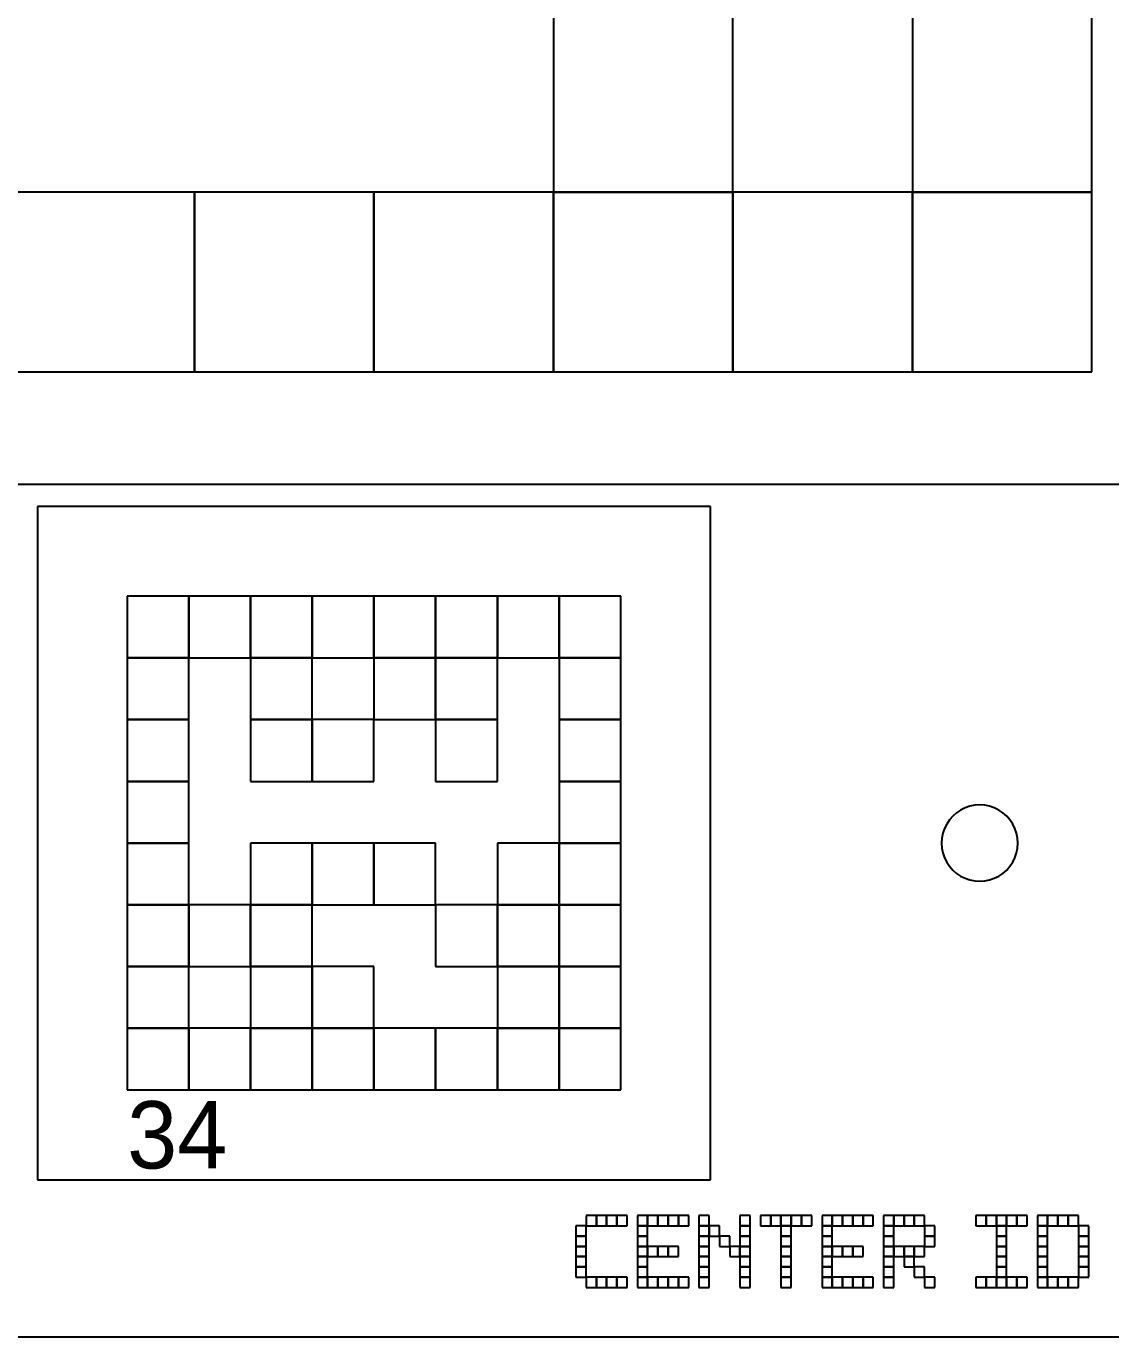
# Model space of a CAD drawing. Extents: x 0 to 490, y -8 to 329.
# Drawn here: x 59.5 to 107.8, y 0 to 58.4 of the extents above; entities that cross this region are included whole.
import ezdxf

# ---------------------------------------------------------------- set-up
doc = ezdxf.new("R2010")
doc.units = 0
for name, color, linetype in [('BLACK_POCKET', 7, 'CONTINUOUS'), ('BOARD_TEXT', 2, 'CONTINUOUS'), ('CUT', 1, 'CONTINUOUS'), ('LABEL', 3, 'CONTINUOUS'), ('MOUNT_HOLE', 5, 'CONTINUOUS'), ('QUIET_ZONE', 4, 'CONTINUOUS'), ('TAG_BOUNDARY', 8, 'CONTINUOUS')]:
    doc.layers.add(name, color=color, linetype=linetype)

msp = doc.modelspace()

# ---------------------------------------------------------------- linework, layer by layer
at = {"layer": 'BLACK_POCKET'}
for p, q in [((83, 59), (83, 51)), ((91, 51), (91, 59)), ((99, 59), (99, 51)), ((107, 51), (107, 59)), ((67, 51), (59, 51)), ((67, 43), (67, 51)), ((75, 51), (67, 51)), ((67, 51), (67, 43)), ((75, 43), (75, 51)), ((83, 51), (75, 51)), ((75, 51), (75, 43)), ((83, 51), (91, 51)), ((83, 43), (83, 51)), ((91, 51), (83, 51)), ((83, 51), (83, 43)), ((91, 43), (91, 51)), ((99, 51), (91, 51)), ((91, 51), (91, 43)), ((99, 51), (107, 51)), ((99, 43), (99, 51)), ((107, 51), (99, 51)), ((99, 51), (99, 43)), ((107, 43), (107, 51)), ((59, 43), (67, 43)), ((67, 43), (75, 43)), ((75, 43), (83, 43)), ((83, 43), (91, 43)), ((91, 43), (99, 43)), ((99, 43), (107, 43)), ((66.75, 33), (64, 33)), ((64, 33), (64, 30.25)), ((66.75, 30.25), (66.75, 33)), ((69.5, 33), (66.75, 33)), ((66.75, 33), (66.75, 30.25)), ((69.5, 30.25), (69.5, 33)), ((72.25, 33), (69.5, 33)), ((69.5, 33), (69.5, 30.25)), ((72.25, 30.25), (72.25, 33)), ((75, 33), (72.25, 33)), ((72.25, 33), (72.25, 30.25)), ((75, 30.25), (75, 33)), ((77.75, 33), (75, 33)), ((75, 33), (75, 30.25)), ((77.75, 30.25), (77.75, 33)), ((80.5, 33), (77.75, 33)), ((77.75, 33), (77.75, 30.25)), ((80.5, 30.25), (80.5, 33)), ((83.25, 33), (80.5, 33)), ((80.5, 33), (80.5, 30.25)), ((83.25, 30.25), (83.25, 33)), ((86, 33), (83.25, 33)), ((83.25, 33), (83.25, 30.25)), ((86, 30.25), (86, 33)), ((64, 30.25), (66.75, 30.25)), ((66.75, 30.25), (64, 30.25)), ((64, 30.25), (64, 27.5)), ((66.75, 30.25), (69.5, 30.25)), ((66.75, 27.5), (66.75, 30.25)), ((69.5, 30.25), (72.25, 30.25)), ((72.25, 30.25), (69.5, 30.25)), ((69.5, 30.25), (69.5, 27.5)), ((72.25, 30.25), (75, 30.25)), ((72.25, 27.5), (72.25, 30.25)), ((75, 30.25), (77.75, 30.25)), ((77.75, 30.25), (75, 30.25)), ((75, 30.25), (75, 27.5)), ((77.75, 30.25), (80.5, 30.25)), ((77.75, 27.5), (77.75, 30.25)), ((80.5, 30.25), (77.75, 30.25)), ((77.75, 30.25), (77.75, 27.5)), ((80.5, 30.25), (83.25, 30.25)), ((80.5, 27.5), (80.5, 30.25)), ((83.25, 30.25), (86, 30.25)), ((86, 30.25), (83.25, 30.25)), ((83.25, 30.25), (83.25, 27.5)), ((86, 27.5), (86, 30.25)), ((64, 27.5), (66.75, 27.5)), ((66.75, 27.5), (64, 27.5)), ((64, 27.5), (64, 24.75)), ((66.75, 24.75), (66.75, 27.5)), ((69.5, 27.5), (72.25, 27.5)), ((72.25, 27.5), (69.5, 27.5)), ((69.5, 27.5), (69.5, 24.75)), ((72.25, 24.75), (72.25, 27.5)), ((75, 27.5), (72.25, 27.5)), ((72.25, 27.5), (72.25, 24.75)), ((75, 27.5), (77.75, 27.5)), ((75, 24.75), (75, 27.5)), ((77.75, 27.5), (80.5, 27.5)), ((80.5, 27.5), (77.75, 27.5)), ((77.75, 27.5), (77.75, 24.75)), ((80.5, 24.75), (80.5, 27.5)), ((83.25, 27.5), (86, 27.5)), ((86, 27.5), (83.25, 27.5)), ((83.25, 27.5), (83.25, 24.75)), ((86, 24.75), (86, 27.5)), ((64, 24.75), (66.75, 24.75)), ((66.75, 24.75), (64, 24.75)), ((64, 24.75), (64, 22)), ((66.75, 22), (66.75, 24.75)), ((69.5, 24.75), (72.25, 24.75)), ((72.25, 24.75), (75, 24.75)), ((77.75, 24.75), (80.5, 24.75)), ((83.25, 24.75), (86, 24.75)), ((86, 24.75), (83.25, 24.75)), ((83.25, 24.75), (83.25, 22)), ((86, 22), (86, 24.75)), ((64, 22), (66.75, 22)), ((66.75, 22), (64, 22)), ((64, 22), (64, 19.25)), ((66.75, 19.25), (66.75, 22)), ((72.25, 22), (69.5, 22)), ((69.5, 22), (69.5, 19.25)), ((72.25, 19.25), (72.25, 22)), ((75, 22), (72.25, 22)), ((72.25, 22), (72.25, 19.25)), ((75, 19.25), (75, 22)), ((77.75, 22), (75, 22)), ((75, 22), (75, 19.25)), ((77.75, 19.25), (77.75, 22)), ((83.25, 22), (80.5, 22)), ((80.5, 22), (80.5, 19.25)), ((83.25, 22), (86, 22)), ((83.25, 19.25), (83.25, 22)), ((86, 22), (83.25, 22)), ((83.25, 22), (83.25, 19.25)), ((86, 19.25), (86, 22)), ((64, 19.25), (66.75, 19.25)), ((66.75, 19.25), (64, 19.25)), ((64, 19.25), (64, 16.5)), ((66.75, 16.5), (66.75, 19.25)), ((69.5, 19.25), (66.75, 19.25)), ((66.75, 19.25), (66.75, 16.5)), ((69.5, 19.25), (72.25, 19.25)), ((69.5, 16.5), (69.5, 19.25)), ((72.25, 19.25), (69.5, 19.25)), ((69.5, 19.25), (69.5, 16.5)), ((72.25, 19.25), (75, 19.25)), ((72.25, 16.5), (72.25, 19.25)), ((75, 19.25), (77.75, 19.25)), ((80.5, 19.25), (77.75, 19.25)), ((77.75, 19.25), (77.75, 16.5)), ((80.5, 19.25), (83.25, 19.25)), ((80.5, 16.5), (80.5, 19.25)), ((83.25, 19.25), (80.5, 19.25)), ((80.5, 19.25), (80.5, 16.5)), ((83.25, 19.25), (86, 19.25)), ((83.25, 16.5), (83.25, 19.25)), ((86, 19.25), (83.25, 19.25)), ((83.25, 19.25), (83.25, 16.5)), ((86, 16.5), (86, 19.25)), ((64, 16.5), (66.75, 16.5)), ((66.75, 16.5), (64, 16.5)), ((64, 16.5), (64, 13.75)), ((66.75, 16.5), (69.5, 16.5)), ((66.75, 13.75), (66.75, 16.5)), ((69.5, 16.5), (72.25, 16.5)), ((72.25, 16.5), (69.5, 16.5)), ((69.5, 16.5), (69.5, 13.75)), ((72.25, 13.75), (72.25, 16.5)), ((75, 16.5), (72.25, 16.5)), ((72.25, 16.5), (72.25, 13.75)), ((75, 13.75), (75, 16.5)), ((77.75, 16.5), (80.5, 16.5)), ((80.5, 16.5), (83.25, 16.5)), ((83.25, 16.5), (80.5, 16.5)), ((80.5, 16.5), (80.5, 13.75)), ((83.25, 16.5), (86, 16.5)), ((83.25, 13.75), (83.25, 16.5)), ((86, 16.5), (83.25, 16.5)), ((83.25, 16.5), (83.25, 13.75)), ((86, 13.75), (86, 16.5)), ((64, 13.75), (66.75, 13.75)), ((66.75, 13.75), (64, 13.75)), ((64, 13.75), (64, 11)), ((66.75, 11), (66.75, 13.75)), ((69.5, 13.75), (66.75, 13.75)), ((66.75, 13.75), (66.75, 11)), ((69.5, 13.75), (72.25, 13.75)), ((69.5, 11), (69.5, 13.75)), ((72.25, 13.75), (69.5, 13.75)), ((69.5, 13.75), (69.5, 11)), ((72.25, 13.75), (75, 13.75)), ((72.25, 11), (72.25, 13.75)), ((75, 13.75), (72.25, 13.75)), ((72.25, 13.75), (72.25, 11)), ((75, 11), (75, 13.75)), ((77.75, 13.75), (75, 13.75)), ((75, 13.75), (75, 11)), ((77.75, 11), (77.75, 13.75)), ((80.5, 13.75), (77.75, 13.75)), ((77.75, 13.75), (77.75, 11)), ((80.5, 13.75), (83.25, 13.75)), ((80.5, 11), (80.5, 13.75)), ((83.25, 13.75), (80.5, 13.75)), ((80.5, 13.75), (80.5, 11)), ((83.25, 13.75), (86, 13.75)), ((83.25, 11), (83.25, 13.75)), ((86, 13.75), (83.25, 13.75)), ((83.25, 13.75), (83.25, 11)), ((86, 11), (86, 13.75)), ((64, 11), (66.75, 11)), ((66.75, 11), (69.5, 11)), ((69.5, 11), (72.25, 11)), ((72.25, 11), (75, 11)), ((75, 11), (77.75, 11)), ((77.75, 11), (80.5, 11)), ((80.5, 11), (83.25, 11)), ((83.25, 11), (86, 11))]:
    msp.add_line(p, q, dxfattribs=at)
at = {"layer": 'BOARD_TEXT'}
for p, q in [((84.914286, 5.4), (84.457143, 5.4)), ((84.457143, 5.4), (84.457143, 4.942857)), ((84.914286, 4.942857), (84.914286, 5.4)), ((85.371429, 5.4), (84.914286, 5.4)), ((84.914286, 5.4), (84.914286, 4.942857)), ((85.371429, 4.942857), (85.371429, 5.4)), ((85.828571, 5.4), (85.371429, 5.4)), ((85.371429, 5.4), (85.371429, 4.942857)), ((85.828571, 4.942857), (85.828571, 5.4)), ((86.285714, 5.4), (85.828571, 5.4)), ((85.828571, 5.4), (85.828571, 4.942857)), ((86.285714, 4.942857), (86.285714, 5.4)), ((87.2, 5.4), (86.742857, 5.4)), ((86.742857, 5.4), (86.742857, 4.942857)), ((87.2, 4.942857), (87.2, 5.4)), ((87.657143, 5.4), (87.2, 5.4)), ((87.2, 5.4), (87.2, 4.942857)), ((87.657143, 4.942857), (87.657143, 5.4)), ((88.114286, 5.4), (87.657143, 5.4)), ((87.657143, 5.4), (87.657143, 4.942857)), ((88.114286, 4.942857), (88.114286, 5.4)), ((88.571429, 5.4), (88.114286, 5.4)), ((88.114286, 5.4), (88.114286, 4.942857)), ((88.571429, 4.942857), (88.571429, 5.4)), ((89.028571, 5.4), (88.571429, 5.4)), ((88.571429, 5.4), (88.571429, 4.942857)), ((89.028571, 4.942857), (89.028571, 5.4)), ((89.942857, 5.4), (89.485714, 5.4)), ((89.485714, 5.4), (89.485714, 4.942857)), ((89.942857, 4.942857), (89.942857, 5.4)), ((91.771429, 5.4), (91.314286, 5.4)), ((91.314286, 5.4), (91.314286, 4.942857)), ((91.771429, 4.942857), (91.771429, 5.4)), ((92.685714, 5.4), (92.228571, 5.4)), ((92.228571, 5.4), (92.228571, 4.942857)), ((92.685714, 4.942857), (92.685714, 5.4)), ((93.142857, 5.4), (92.685714, 5.4)), ((92.685714, 5.4), (92.685714, 4.942857)), ((93.142857, 4.942857), (93.142857, 5.4)), ((93.6, 5.4), (93.142857, 5.4)), ((93.142857, 5.4), (93.142857, 4.942857)), ((93.6, 4.942857), (93.6, 5.4)), ((94.057143, 5.4), (93.6, 5.4)), ((93.6, 5.4), (93.6, 4.942857)), ((94.057143, 4.942857), (94.057143, 5.4)), ((94.514286, 5.4), (94.057143, 5.4)), ((94.057143, 5.4), (94.057143, 4.942857)), ((94.514286, 4.942857), (94.514286, 5.4)), ((95.428571, 5.4), (94.971429, 5.4)), ((94.971429, 5.4), (94.971429, 4.942857)), ((95.428571, 4.942857), (95.428571, 5.4)), ((95.885714, 5.4), (95.428571, 5.4)), ((95.428571, 5.4), (95.428571, 4.942857)), ((95.885714, 4.942857), (95.885714, 5.4)), ((96.342857, 5.4), (95.885714, 5.4)), ((95.885714, 5.4), (95.885714, 4.942857)), ((96.342857, 4.942857), (96.342857, 5.4)), ((96.8, 5.4), (96.342857, 5.4)), ((96.342857, 5.4), (96.342857, 4.942857)), ((96.8, 4.942857), (96.8, 5.4)), ((97.257143, 5.4), (96.8, 5.4)), ((96.8, 5.4), (96.8, 4.942857)), ((97.257143, 4.942857), (97.257143, 5.4)), ((98.171429, 5.4), (97.714286, 5.4)), ((97.714286, 5.4), (97.714286, 4.942857)), ((98.171429, 4.942857), (98.171429, 5.4)), ((98.628571, 5.4), (98.171429, 5.4)), ((98.171429, 5.4), (98.171429, 4.942857)), ((98.628571, 4.942857), (98.628571, 5.4)), ((99.085714, 5.4), (98.628571, 5.4)), ((98.628571, 5.4), (98.628571, 4.942857)), ((99.085714, 4.942857), (99.085714, 5.4)), ((99.542857, 5.4), (99.085714, 5.4)), ((99.085714, 5.4), (99.085714, 4.942857)), ((99.542857, 4.942857), (99.542857, 5.4)), ((102.285714, 5.4), (101.828571, 5.4)), ((101.828571, 5.4), (101.828571, 4.942857)), ((102.285714, 4.942857), (102.285714, 5.4)), ((102.742857, 5.4), (102.285714, 5.4)), ((102.285714, 5.4), (102.285714, 4.942857)), ((102.742857, 4.942857), (102.742857, 5.4)), ((103.2, 5.4), (102.742857, 5.4)), ((102.742857, 5.4), (102.742857, 4.942857)), ((103.2, 4.942857), (103.2, 5.4)), ((103.657143, 5.4), (103.2, 5.4)), ((103.2, 5.4), (103.2, 4.942857)), ((103.657143, 4.942857), (103.657143, 5.4)), ((104.114286, 5.4), (103.657143, 5.4)), ((103.657143, 5.4), (103.657143, 4.942857)), ((104.114286, 4.942857), (104.114286, 5.4)), ((105.028571, 5.4), (104.571429, 5.4)), ((104.571429, 5.4), (104.571429, 4.942857)), ((105.028571, 4.942857), (105.028571, 5.4)), ((105.485714, 5.4), (105.028571, 5.4)), ((105.028571, 5.4), (105.028571, 4.942857)), ((105.485714, 4.942857), (105.485714, 5.4)), ((105.942857, 5.4), (105.485714, 5.4)), ((105.485714, 5.4), (105.485714, 4.942857)), ((105.942857, 4.942857), (105.942857, 5.4)), ((106.4, 5.4), (105.942857, 5.4)), ((105.942857, 5.4), (105.942857, 4.942857)), ((106.4, 4.942857), (106.4, 5.4)), ((84.457143, 4.942857), (84, 4.942857)), ((84, 4.942857), (84, 4.485714)), ((84.457143, 4.942857), (84.914286, 4.942857)), ((84.457143, 4.485714), (84.457143, 4.942857)), ((84.914286, 4.942857), (85.371429, 4.942857)), ((85.371429, 4.942857), (85.828571, 4.942857)), ((85.828571, 4.942857), (86.285714, 4.942857)), ((86.742857, 4.942857), (87.2, 4.942857)), ((87.2, 4.942857), (86.742857, 4.942857)), ((86.742857, 4.942857), (86.742857, 4.485714)), ((87.2, 4.942857), (87.657143, 4.942857)), ((87.2, 4.485714), (87.2, 4.942857)), ((87.657143, 4.942857), (88.114286, 4.942857)), ((88.114286, 4.942857), (88.571429, 4.942857)), ((88.571429, 4.942857), (89.028571, 4.942857)), ((89.485714, 4.942857), (89.942857, 4.942857)), ((89.942857, 4.942857), (89.485714, 4.942857)), ((89.485714, 4.942857), (89.485714, 4.485714)), ((89.942857, 4.485714), (89.942857, 4.942857)), ((90.4, 4.942857), (89.942857, 4.942857)), ((89.942857, 4.942857), (89.942857, 4.485714)), ((90.4, 4.485714), (90.4, 4.942857)), ((91.314286, 4.942857), (91.771429, 4.942857)), ((91.771429, 4.942857), (91.314286, 4.942857)), ((91.314286, 4.942857), (91.314286, 4.485714)), ((91.771429, 4.485714), (91.771429, 4.942857)), ((92.228571, 4.942857), (92.685714, 4.942857)), ((92.685714, 4.942857), (93.142857, 4.942857)), ((93.142857, 4.942857), (93.6, 4.942857)), ((93.6, 4.942857), (93.142857, 4.942857)), ((93.142857, 4.942857), (93.142857, 4.485714)), ((93.6, 4.942857), (94.057143, 4.942857)), ((93.6, 4.485714), (93.6, 4.942857)), ((94.057143, 4.942857), (94.514286, 4.942857)), ((94.971429, 4.942857), (95.428571, 4.942857)), ((95.428571, 4.942857), (94.971429, 4.942857)), ((94.971429, 4.942857), (94.971429, 4.485714)), ((95.428571, 4.942857), (95.885714, 4.942857)), ((95.428571, 4.485714), (95.428571, 4.942857)), ((95.885714, 4.942857), (96.342857, 4.942857)), ((96.342857, 4.942857), (96.8, 4.942857)), ((96.8, 4.942857), (97.257143, 4.942857)), ((97.714286, 4.942857), (98.171429, 4.942857)), ((98.171429, 4.942857), (97.714286, 4.942857)), ((97.714286, 4.942857), (97.714286, 4.485714)), ((98.171429, 4.942857), (98.628571, 4.942857)), ((98.171429, 4.485714), (98.171429, 4.942857)), ((98.628571, 4.942857), (99.085714, 4.942857)), ((99.085714, 4.942857), (99.542857, 4.942857)), ((100, 4.942857), (99.542857, 4.942857)), ((99.542857, 4.942857), (99.542857, 4.485714)), ((100, 4.485714), (100, 4.942857)), ((101.828571, 4.942857), (102.285714, 4.942857)), ((102.285714, 4.942857), (102.742857, 4.942857)), ((102.742857, 4.942857), (103.2, 4.942857)), ((103.2, 4.942857), (102.742857, 4.942857)), ((102.742857, 4.942857), (102.742857, 4.485714)), ((103.2, 4.942857), (103.657143, 4.942857)), ((103.2, 4.485714), (103.2, 4.942857)), ((103.657143, 4.942857), (104.114286, 4.942857)), ((104.571429, 4.942857), (105.028571, 4.942857)), ((105.028571, 4.942857), (104.571429, 4.942857)), ((104.571429, 4.942857), (104.571429, 4.485714)), ((105.028571, 4.942857), (105.485714, 4.942857)), ((105.028571, 4.485714), (105.028571, 4.942857)), ((105.485714, 4.942857), (105.942857, 4.942857)), ((105.942857, 4.942857), (106.4, 4.942857)), ((106.857143, 4.942857), (106.4, 4.942857)), ((106.4, 4.942857), (106.4, 4.485714)), ((106.857143, 4.485714), (106.857143, 4.942857)), ((84, 4.485714), (84.457143, 4.485714)), ((84.457143, 4.485714), (84, 4.485714)), ((84, 4.485714), (84, 4.028571)), ((84.457143, 4.028571), (84.457143, 4.485714)), ((86.742857, 4.485714), (87.2, 4.485714)), ((87.2, 4.485714), (86.742857, 4.485714)), ((86.742857, 4.485714), (86.742857, 4.028571)), ((87.2, 4.028571), (87.2, 4.485714)), ((89.485714, 4.485714), (89.942857, 4.485714)), ((89.942857, 4.485714), (89.485714, 4.485714)), ((89.485714, 4.485714), (89.485714, 4.028571)), ((89.942857, 4.485714), (90.4, 4.485714)), ((89.942857, 4.028571), (89.942857, 4.485714)), ((90.857143, 4.485714), (90.4, 4.485714)), ((90.4, 4.485714), (90.4, 4.028571)), ((90.857143, 4.028571), (90.857143, 4.485714)), ((91.314286, 4.485714), (91.771429, 4.485714)), ((91.771429, 4.485714), (91.314286, 4.485714)), ((91.314286, 4.485714), (91.314286, 4.028571)), ((91.771429, 4.028571), (91.771429, 4.485714)), ((93.142857, 4.485714), (93.6, 4.485714)), ((93.6, 4.485714), (93.142857, 4.485714)), ((93.142857, 4.485714), (93.142857, 4.028571)), ((93.6, 4.028571), (93.6, 4.485714)), ((94.971429, 4.485714), (95.428571, 4.485714)), ((95.428571, 4.485714), (94.971429, 4.485714)), ((94.971429, 4.485714), (94.971429, 4.028571)), ((95.428571, 4.028571), (95.428571, 4.485714)), ((97.714286, 4.485714), (98.171429, 4.485714)), ((98.171429, 4.485714), (97.714286, 4.485714)), ((97.714286, 4.485714), (97.714286, 4.028571)), ((98.171429, 4.028571), (98.171429, 4.485714)), ((99.542857, 4.485714), (100, 4.485714)), ((100, 4.485714), (99.542857, 4.485714)), ((99.542857, 4.485714), (99.542857, 4.028571)), ((100, 4.028571), (100, 4.485714)), ((102.742857, 4.485714), (103.2, 4.485714)), ((103.2, 4.485714), (102.742857, 4.485714)), ((102.742857, 4.485714), (102.742857, 4.028571)), ((103.2, 4.028571), (103.2, 4.485714)), ((104.571429, 4.485714), (105.028571, 4.485714)), ((105.028571, 4.485714), (104.571429, 4.485714)), ((104.571429, 4.485714), (104.571429, 4.028571)), ((105.028571, 4.028571), (105.028571, 4.485714)), ((106.4, 4.485714), (106.857143, 4.485714)), ((106.857143, 4.485714), (106.4, 4.485714)), ((106.4, 4.485714), (106.4, 4.028571)), ((106.857143, 4.028571), (106.857143, 4.485714)), ((84, 4.028571), (84.457143, 4.028571)), ((84.457143, 4.028571), (84, 4.028571)), ((84, 4.028571), (84, 3.571429)), ((84, 3.571429), (84.457143, 3.571429)), ((84.457143, 3.571429), (84, 3.571429)), ((84, 3.571429), (84, 3.114286)), ((84.457143, 3.571429), (84.457143, 4.028571)), ((84.457143, 3.114286), (84.457143, 3.571429)), ((86.742857, 4.028571), (87.2, 4.028571)), ((87.2, 4.028571), (86.742857, 4.028571)), ((86.742857, 4.028571), (86.742857, 3.571429)), ((86.742857, 3.571429), (87.2, 3.571429)), ((87.2, 3.571429), (86.742857, 3.571429)), ((86.742857, 3.571429), (86.742857, 3.114286)), ((87.2, 3.571429), (87.2, 4.028571)), ((87.657143, 4.028571), (87.2, 4.028571)), ((87.2, 4.028571), (87.2, 3.571429)), ((87.2, 3.571429), (87.657143, 3.571429)), ((87.2, 3.114286), (87.2, 3.571429)), ((87.657143, 3.571429), (87.657143, 4.028571)), ((88.114286, 4.028571), (87.657143, 4.028571)), ((87.657143, 4.028571), (87.657143, 3.571429)), ((87.657143, 3.571429), (88.114286, 3.571429)), ((88.114286, 3.571429), (88.114286, 4.028571)), ((88.571429, 4.028571), (88.114286, 4.028571)), ((88.114286, 4.028571), (88.114286, 3.571429)), ((88.114286, 3.571429), (88.571429, 3.571429)), ((88.571429, 3.571429), (88.571429, 4.028571)), ((89.485714, 4.028571), (89.942857, 4.028571)), ((89.942857, 4.028571), (89.485714, 4.028571)), ((89.485714, 4.028571), (89.485714, 3.571429)), ((89.485714, 3.571429), (89.942857, 3.571429)), ((89.942857, 3.571429), (89.485714, 3.571429)), ((89.485714, 3.571429), (89.485714, 3.114286)), ((89.942857, 3.571429), (89.942857, 4.028571)), ((89.942857, 3.114286), (89.942857, 3.571429)), ((90.4, 4.028571), (90.857143, 4.028571)), ((91.314286, 4.028571), (90.857143, 4.028571)), ((90.857143, 4.028571), (90.857143, 3.571429)), ((90.857143, 3.571429), (91.314286, 3.571429)), ((91.314286, 4.028571), (91.771429, 4.028571)), ((91.314286, 3.571429), (91.314286, 4.028571)), ((91.771429, 4.028571), (91.314286, 4.028571)), ((91.314286, 4.028571), (91.314286, 3.571429)), ((91.314286, 3.571429), (91.771429, 3.571429)), ((91.771429, 3.571429), (91.314286, 3.571429)), ((91.314286, 3.571429), (91.314286, 3.114286)), ((91.771429, 3.571429), (91.771429, 4.028571)), ((91.771429, 3.114286), (91.771429, 3.571429)), ((93.142857, 4.028571), (93.6, 4.028571)), ((93.6, 4.028571), (93.142857, 4.028571)), ((93.142857, 4.028571), (93.142857, 3.571429)), ((93.142857, 3.571429), (93.6, 3.571429)), ((93.6, 3.571429), (93.142857, 3.571429)), ((93.142857, 3.571429), (93.142857, 3.114286)), ((93.6, 3.571429), (93.6, 4.028571)), ((93.6, 3.114286), (93.6, 3.571429)), ((94.971429, 4.028571), (95.428571, 4.028571)), ((95.428571, 4.028571), (94.971429, 4.028571)), ((94.971429, 4.028571), (94.971429, 3.571429)), ((94.971429, 3.571429), (95.428571, 3.571429)), ((95.428571, 3.571429), (94.971429, 3.571429)), ((94.971429, 3.571429), (94.971429, 3.114286)), ((95.428571, 3.571429), (95.428571, 4.028571)), ((95.885714, 4.028571), (95.428571, 4.028571)), ((95.428571, 4.028571), (95.428571, 3.571429)), ((95.428571, 3.571429), (95.885714, 3.571429)), ((95.428571, 3.114286), (95.428571, 3.571429)), ((95.885714, 3.571429), (95.885714, 4.028571)), ((96.342857, 4.028571), (95.885714, 4.028571)), ((95.885714, 4.028571), (95.885714, 3.571429)), ((95.885714, 3.571429), (96.342857, 3.571429)), ((96.342857, 3.571429), (96.342857, 4.028571)), ((96.8, 4.028571), (96.342857, 4.028571)), ((96.342857, 4.028571), (96.342857, 3.571429)), ((96.342857, 3.571429), (96.8, 3.571429)), ((96.8, 3.571429), (96.8, 4.028571)), ((97.714286, 4.028571), (98.171429, 4.028571)), ((98.171429, 4.028571), (97.714286, 4.028571)), ((97.714286, 4.028571), (97.714286, 3.571429)), ((97.714286, 3.571429), (98.171429, 3.571429)), ((98.171429, 3.571429), (97.714286, 3.571429)), ((97.714286, 3.571429), (97.714286, 3.114286)), ((98.171429, 3.571429), (98.171429, 4.028571)), ((98.628571, 4.028571), (98.171429, 4.028571)), ((98.171429, 4.028571), (98.171429, 3.571429)), ((98.171429, 3.571429), (98.628571, 3.571429)), ((98.171429, 3.114286), (98.171429, 3.571429)), ((98.628571, 3.571429), (98.628571, 4.028571)), ((99.085714, 4.028571), (98.628571, 4.028571)), ((98.628571, 4.028571), (98.628571, 3.571429)), ((98.628571, 3.571429), (99.085714, 3.571429)), ((99.085714, 3.571429), (98.628571, 3.571429)), ((98.628571, 3.571429), (98.628571, 3.114286)), ((99.085714, 3.571429), (99.085714, 4.028571)), ((99.542857, 4.028571), (99.085714, 4.028571)), ((99.085714, 4.028571), (99.085714, 3.571429)), ((99.085714, 3.571429), (99.542857, 3.571429)), ((99.085714, 3.114286), (99.085714, 3.571429)), ((99.542857, 4.028571), (100, 4.028571)), ((99.542857, 3.571429), (99.542857, 4.028571)), ((102.742857, 4.028571), (103.2, 4.028571)), ((103.2, 4.028571), (102.742857, 4.028571)), ((102.742857, 4.028571), (102.742857, 3.571429)), ((102.742857, 3.571429), (103.2, 3.571429)), ((103.2, 3.571429), (102.742857, 3.571429)), ((102.742857, 3.571429), (102.742857, 3.114286)), ((103.2, 3.571429), (103.2, 4.028571)), ((103.2, 3.114286), (103.2, 3.571429)), ((104.571429, 4.028571), (105.028571, 4.028571)), ((105.028571, 4.028571), (104.571429, 4.028571)), ((104.571429, 4.028571), (104.571429, 3.571429)), ((104.571429, 3.571429), (105.028571, 3.571429)), ((105.028571, 3.571429), (104.571429, 3.571429)), ((104.571429, 3.571429), (104.571429, 3.114286)), ((105.028571, 3.571429), (105.028571, 4.028571)), ((105.028571, 3.114286), (105.028571, 3.571429)), ((106.4, 4.028571), (106.857143, 4.028571)), ((106.857143, 4.028571), (106.4, 4.028571)), ((106.4, 4.028571), (106.4, 3.571429)), ((106.4, 3.571429), (106.857143, 3.571429)), ((106.857143, 3.571429), (106.4, 3.571429)), ((106.4, 3.571429), (106.4, 3.114286)), ((106.857143, 3.571429), (106.857143, 4.028571)), ((106.857143, 3.114286), (106.857143, 3.571429)), ((84, 3.114286), (84.457143, 3.114286)), ((84.457143, 3.114286), (84, 3.114286)), ((84, 3.114286), (84, 2.657143)), ((84.457143, 2.657143), (84.457143, 3.114286)), ((86.742857, 3.114286), (87.2, 3.114286)), ((87.2, 3.114286), (86.742857, 3.114286)), ((86.742857, 3.114286), (86.742857, 2.657143)), ((87.2, 2.657143), (87.2, 3.114286)), ((89.485714, 3.114286), (89.942857, 3.114286)), ((89.942857, 3.114286), (89.485714, 3.114286)), ((89.485714, 3.114286), (89.485714, 2.657143)), ((89.942857, 2.657143), (89.942857, 3.114286)), ((91.314286, 3.114286), (91.771429, 3.114286)), ((91.771429, 3.114286), (91.314286, 3.114286)), ((91.314286, 3.114286), (91.314286, 2.657143)), ((91.771429, 2.657143), (91.771429, 3.114286)), ((93.142857, 3.114286), (93.6, 3.114286)), ((93.6, 3.114286), (93.142857, 3.114286)), ((93.142857, 3.114286), (93.142857, 2.657143)), ((93.6, 2.657143), (93.6, 3.114286)), ((94.971429, 3.114286), (95.428571, 3.114286)), ((95.428571, 3.114286), (94.971429, 3.114286)), ((94.971429, 3.114286), (94.971429, 2.657143)), ((95.428571, 2.657143), (95.428571, 3.114286)), ((97.714286, 3.114286), (98.171429, 3.114286)), ((98.171429, 3.114286), (97.714286, 3.114286)), ((97.714286, 3.114286), (97.714286, 2.657143)), ((98.171429, 2.657143), (98.171429, 3.114286)), ((98.628571, 3.114286), (99.085714, 3.114286)), ((99.542857, 3.114286), (99.085714, 3.114286)), ((99.085714, 3.114286), (99.085714, 2.657143)), ((99.542857, 2.657143), (99.542857, 3.114286)), ((102.742857, 3.114286), (103.2, 3.114286)), ((103.2, 3.114286), (102.742857, 3.114286)), ((102.742857, 3.114286), (102.742857, 2.657143)), ((103.2, 2.657143), (103.2, 3.114286)), ((104.571429, 3.114286), (105.028571, 3.114286)), ((105.028571, 3.114286), (104.571429, 3.114286)), ((104.571429, 3.114286), (104.571429, 2.657143)), ((105.028571, 2.657143), (105.028571, 3.114286)), ((106.4, 3.114286), (106.857143, 3.114286)), ((106.857143, 3.114286), (106.4, 3.114286)), ((106.4, 3.114286), (106.4, 2.657143)), ((106.857143, 2.657143), (106.857143, 3.114286)), ((84, 2.657143), (84.457143, 2.657143)), ((84.914286, 2.657143), (84.457143, 2.657143)), ((84.457143, 2.657143), (84.457143, 2.2)), ((84.914286, 2.2), (84.914286, 2.657143)), ((85.371429, 2.657143), (84.914286, 2.657143)), ((84.914286, 2.657143), (84.914286, 2.2)), ((85.371429, 2.2), (85.371429, 2.657143)), ((85.828571, 2.657143), (85.371429, 2.657143)), ((85.371429, 2.657143), (85.371429, 2.2)), ((85.828571, 2.2), (85.828571, 2.657143)), ((86.285714, 2.657143), (85.828571, 2.657143)), ((85.828571, 2.657143), (85.828571, 2.2)), ((86.285714, 2.2), (86.285714, 2.657143)), ((86.742857, 2.657143), (87.2, 2.657143)), ((87.2, 2.657143), (86.742857, 2.657143)), ((86.742857, 2.657143), (86.742857, 2.2)), ((87.2, 2.2), (87.2, 2.657143)), ((87.657143, 2.657143), (87.2, 2.657143)), ((87.2, 2.657143), (87.2, 2.2)), ((87.657143, 2.2), (87.657143, 2.657143)), ((88.114286, 2.657143), (87.657143, 2.657143)), ((87.657143, 2.657143), (87.657143, 2.2)), ((88.114286, 2.2), (88.114286, 2.657143)), ((88.571429, 2.657143), (88.114286, 2.657143)), ((88.114286, 2.657143), (88.114286, 2.2)), ((88.571429, 2.2), (88.571429, 2.657143)), ((89.028571, 2.657143), (88.571429, 2.657143)), ((88.571429, 2.657143), (88.571429, 2.2)), ((89.028571, 2.2), (89.028571, 2.657143)), ((89.485714, 2.657143), (89.942857, 2.657143)), ((89.942857, 2.657143), (89.485714, 2.657143)), ((89.485714, 2.657143), (89.485714, 2.2)), ((89.942857, 2.2), (89.942857, 2.657143)), ((91.314286, 2.657143), (91.771429, 2.657143)), ((91.771429, 2.657143), (91.314286, 2.657143)), ((91.314286, 2.657143), (91.314286, 2.2)), ((91.771429, 2.2), (91.771429, 2.657143)), ((93.142857, 2.657143), (93.6, 2.657143)), ((93.6, 2.657143), (93.142857, 2.657143)), ((93.142857, 2.657143), (93.142857, 2.2)), ((93.6, 2.2), (93.6, 2.657143)), ((94.971429, 2.657143), (95.428571, 2.657143)), ((95.428571, 2.657143), (94.971429, 2.657143)), ((94.971429, 2.657143), (94.971429, 2.2)), ((95.428571, 2.2), (95.428571, 2.657143)), ((95.885714, 2.657143), (95.428571, 2.657143)), ((95.428571, 2.657143), (95.428571, 2.2)), ((95.885714, 2.2), (95.885714, 2.657143)), ((96.342857, 2.657143), (95.885714, 2.657143)), ((95.885714, 2.657143), (95.885714, 2.2)), ((96.342857, 2.2), (96.342857, 2.657143)), ((96.8, 2.657143), (96.342857, 2.657143)), ((96.342857, 2.657143), (96.342857, 2.2)), ((96.8, 2.2), (96.8, 2.657143)), ((97.257143, 2.657143), (96.8, 2.657143)), ((96.8, 2.657143), (96.8, 2.2)), ((97.257143, 2.2), (97.257143, 2.657143)), ((97.714286, 2.657143), (98.171429, 2.657143)), ((98.171429, 2.657143), (97.714286, 2.657143)), ((97.714286, 2.657143), (97.714286, 2.2)), ((98.171429, 2.2), (98.171429, 2.657143)), ((99.085714, 2.657143), (99.542857, 2.657143)), ((100, 2.657143), (99.542857, 2.657143)), ((99.542857, 2.657143), (99.542857, 2.2)), ((100, 2.2), (100, 2.657143)), ((102.285714, 2.657143), (101.828571, 2.657143)), ((101.828571, 2.657143), (101.828571, 2.2)), ((102.285714, 2.2), (102.285714, 2.657143)), ((102.742857, 2.657143), (102.285714, 2.657143)), ((102.285714, 2.657143), (102.285714, 2.2)), ((102.742857, 2.657143), (103.2, 2.657143)), ((102.742857, 2.2), (102.742857, 2.657143)), ((103.2, 2.657143), (102.742857, 2.657143)), ((102.742857, 2.657143), (102.742857, 2.2)), ((103.2, 2.2), (103.2, 2.657143)), ((103.657143, 2.657143), (103.2, 2.657143)), ((103.2, 2.657143), (103.2, 2.2)), ((103.657143, 2.2), (103.657143, 2.657143)), ((104.114286, 2.657143), (103.657143, 2.657143)), ((103.657143, 2.657143), (103.657143, 2.2)), ((104.114286, 2.2), (104.114286, 2.657143)), ((104.571429, 2.657143), (105.028571, 2.657143)), ((105.028571, 2.657143), (104.571429, 2.657143)), ((104.571429, 2.657143), (104.571429, 2.2)), ((105.028571, 2.2), (105.028571, 2.657143)), ((105.485714, 2.657143), (105.028571, 2.657143)), ((105.028571, 2.657143), (105.028571, 2.2)), ((105.485714, 2.2), (105.485714, 2.657143)), ((105.942857, 2.657143), (105.485714, 2.657143)), ((105.485714, 2.657143), (105.485714, 2.2)), ((105.942857, 2.2), (105.942857, 2.657143)), ((106.4, 2.657143), (105.942857, 2.657143)), ((105.942857, 2.657143), (105.942857, 2.2)), ((106.4, 2.657143), (106.857143, 2.657143)), ((106.4, 2.2), (106.4, 2.657143)), ((84.457143, 2.2), (84.914286, 2.2)), ((84.914286, 2.2), (85.371429, 2.2)), ((85.371429, 2.2), (85.828571, 2.2)), ((85.828571, 2.2), (86.285714, 2.2)), ((86.742857, 2.2), (87.2, 2.2)), ((87.2, 2.2), (87.657143, 2.2)), ((87.657143, 2.2), (88.114286, 2.2)), ((88.114286, 2.2), (88.571429, 2.2)), ((88.571429, 2.2), (89.028571, 2.2)), ((89.485714, 2.2), (89.942857, 2.2)), ((91.314286, 2.2), (91.771429, 2.2)), ((93.142857, 2.2), (93.6, 2.2)), ((94.971429, 2.2), (95.428571, 2.2)), ((95.428571, 2.2), (95.885714, 2.2)), ((95.885714, 2.2), (96.342857, 2.2)), ((96.342857, 2.2), (96.8, 2.2)), ((96.8, 2.2), (97.257143, 2.2)), ((97.714286, 2.2), (98.171429, 2.2)), ((99.542857, 2.2), (100, 2.2)), ((101.828571, 2.2), (102.285714, 2.2)), ((102.285714, 2.2), (102.742857, 2.2)), ((102.742857, 2.2), (103.2, 2.2)), ((103.2, 2.2), (103.657143, 2.2)), ((103.657143, 2.2), (104.114286, 2.2)), ((104.571429, 2.2), (105.028571, 2.2)), ((105.028571, 2.2), (105.485714, 2.2)), ((105.485714, 2.2), (105.942857, 2.2)), ((105.942857, 2.2), (106.4, 2.2))]:
    msp.add_line(p, q, dxfattribs=at)
at = {"layer": 'CUT'}
msp.add_line((0, 0), (150, 0), dxfattribs=at)
at = {"layer": 'MOUNT_HOLE'}
for p, q in [((101.15, 23.472243), (100.965106, 23.348701)), ((101.349438, 23.570595), (101.15, 23.472243)), ((101.560008, 23.642074), (101.349438, 23.570595)), ((101.778105, 23.685456), (101.560008, 23.642074)), ((102, 23.7), (101.778105, 23.685456)), ((102.221895, 23.685456), (102, 23.7)), ((102.439992, 23.642074), (102.221895, 23.685456)), ((102.650562, 23.570595), (102.439992, 23.642074)), ((102.85, 23.472243), (102.650562, 23.570595)), ((103.034894, 23.348701), (102.85, 23.472243)), ((100.527757, 22.85), (100.429405, 22.650562)), ((100.651299, 23.034894), (100.527757, 22.85)), ((100.797918, 23.202082), (100.651299, 23.034894)), ((100.965106, 23.348701), (100.797918, 23.202082)), ((103.202082, 23.202082), (103.034894, 23.348701)), ((103.348701, 23.034894), (103.202082, 23.202082)), ((103.472243, 22.85), (103.348701, 23.034894)), ((103.570595, 22.650562), (103.472243, 22.85)), ((100.314544, 22.221895), (100.3, 22)), ((100.357926, 22.439992), (100.314544, 22.221895)), ((100.429405, 22.650562), (100.357926, 22.439992)), ((103.642074, 22.439992), (103.570595, 22.650562)), ((103.685456, 22.221895), (103.642074, 22.439992)), ((103.7, 22), (103.685456, 22.221895)), ((100.3, 22), (100.314544, 21.778105)), ((100.314544, 21.778105), (100.357926, 21.560008)), ((103.642074, 21.560008), (103.685456, 21.778105)), ((103.685456, 21.778105), (103.7, 22)), ((100.357926, 21.560008), (100.429405, 21.349438)), ((100.429405, 21.349438), (100.527757, 21.15)), ((100.527757, 21.15), (100.651299, 20.965106)), ((103.348701, 20.965106), (103.472243, 21.15)), ((103.472243, 21.15), (103.570595, 21.349438)), ((103.570595, 21.349438), (103.642074, 21.560008)), ((100.651299, 20.965106), (100.797918, 20.797918)), ((100.797918, 20.797918), (100.965106, 20.651299)), ((100.965106, 20.651299), (101.15, 20.527757)), ((101.15, 20.527757), (101.349438, 20.429405)), ((102.650562, 20.429405), (102.85, 20.527757)), ((102.85, 20.527757), (103.034894, 20.651299)), ((103.034894, 20.651299), (103.202082, 20.797918)), ((103.202082, 20.797918), (103.348701, 20.965106)), ((101.349438, 20.429405), (101.560008, 20.357926)), ((101.560008, 20.357926), (101.778105, 20.314544)), ((101.778105, 20.314544), (102, 20.3)), ((102, 20.3), (102.221895, 20.314544)), ((102.221895, 20.314544), (102.439992, 20.357926)), ((102.439992, 20.357926), (102.650562, 20.429405))]:
    msp.add_line(p, q, dxfattribs=at)
at = {"layer": 'QUIET_ZONE'}
for p, q in [((38, 38), (112, 38)), ((90, 37), (60, 37)), ((60, 37), (60, 7)), ((90, 7), (90, 37)), ((60, 7), (90, 7))]:
    msp.add_line(p, q, dxfattribs=at)
at = {"layer": 'TAG_BOUNDARY'}
for p, q in [((107, 43), (107, 107)), ((43, 43), (107, 43)), ((86, 33), (64, 33)), ((64, 33), (64, 11)), ((86, 11), (86, 33)), ((64, 11), (86, 11))]:
    msp.add_line(p, q, dxfattribs=at)

# ---------------------------------------------------------------- texts
at = {"layer": 'LABEL'}
msp.add_text('34', height=3, dxfattribs=at).set_placement((64, 7.5))

doc.saveas('drawing.dxf')
